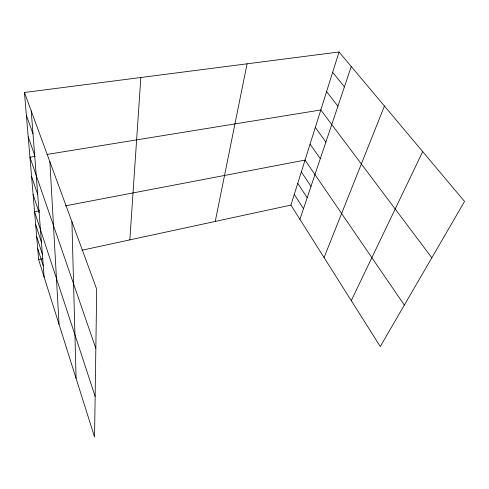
<?xml version="1.0" encoding="UTF-8"?>
<svg xmlns="http://www.w3.org/2000/svg" width="489" height="489" viewBox="0 0 489 489"><rect width="100%" height="100%" fill="white"/><g stroke="black" fill="none" stroke-linecap="round" stroke-linejoin="round"><path stroke-width="0.73" d="M129.842 239.879L140.844 77.494M215.252 221.431L247.079 63.815M339.048 51.968L464.55 201.456L380.283 346.518L290.912 205.087L339.048 51.968L24.45 92.488L38.625 259.586L94.56 437.032L96.7 289.17L24.45 92.488M299.922 219.347L351.255 66.504M324.066 257.55L384.433 106.021M351.273 300.613L422.698 151.602M38.625 259.586L43.001 258.638M82.005 250.215L290.912 205.087M39.695 210.753L34.566 211.731L95.147 396.396M65.508 205.82L305.057 160.092L404.342 305.093M35.147 156.364L29.939 157.213L95.844 348.461M47.048 154.432L320.815 109.964L431.824 257.789M332.661 72.286L344.421 86.859M326.591 91.596L337.93 106.18M315.313 127.464L325.894 142.024M310.069 144.157L320.301 158.674M301.34 171.92L311.01 186.346M297.746 183.344L307.19 197.727M294.268 194.396L303.492 208.724M26.394 115.367L32.995 133.766M28.215 136.902L34.664 155.251M31.565 176.395L37.72 194.573M33.105 194.536L39.126 212.611M35.642 224.408L41.431 242.251M36.675 236.59L42.372 254.323M37.665 248.308L43.27 265.924M31.217 110.899L44.138 277.08M49.878 161.712L59.047 324.372M71.926 221.725L76.095 378.449"/></g></svg>
